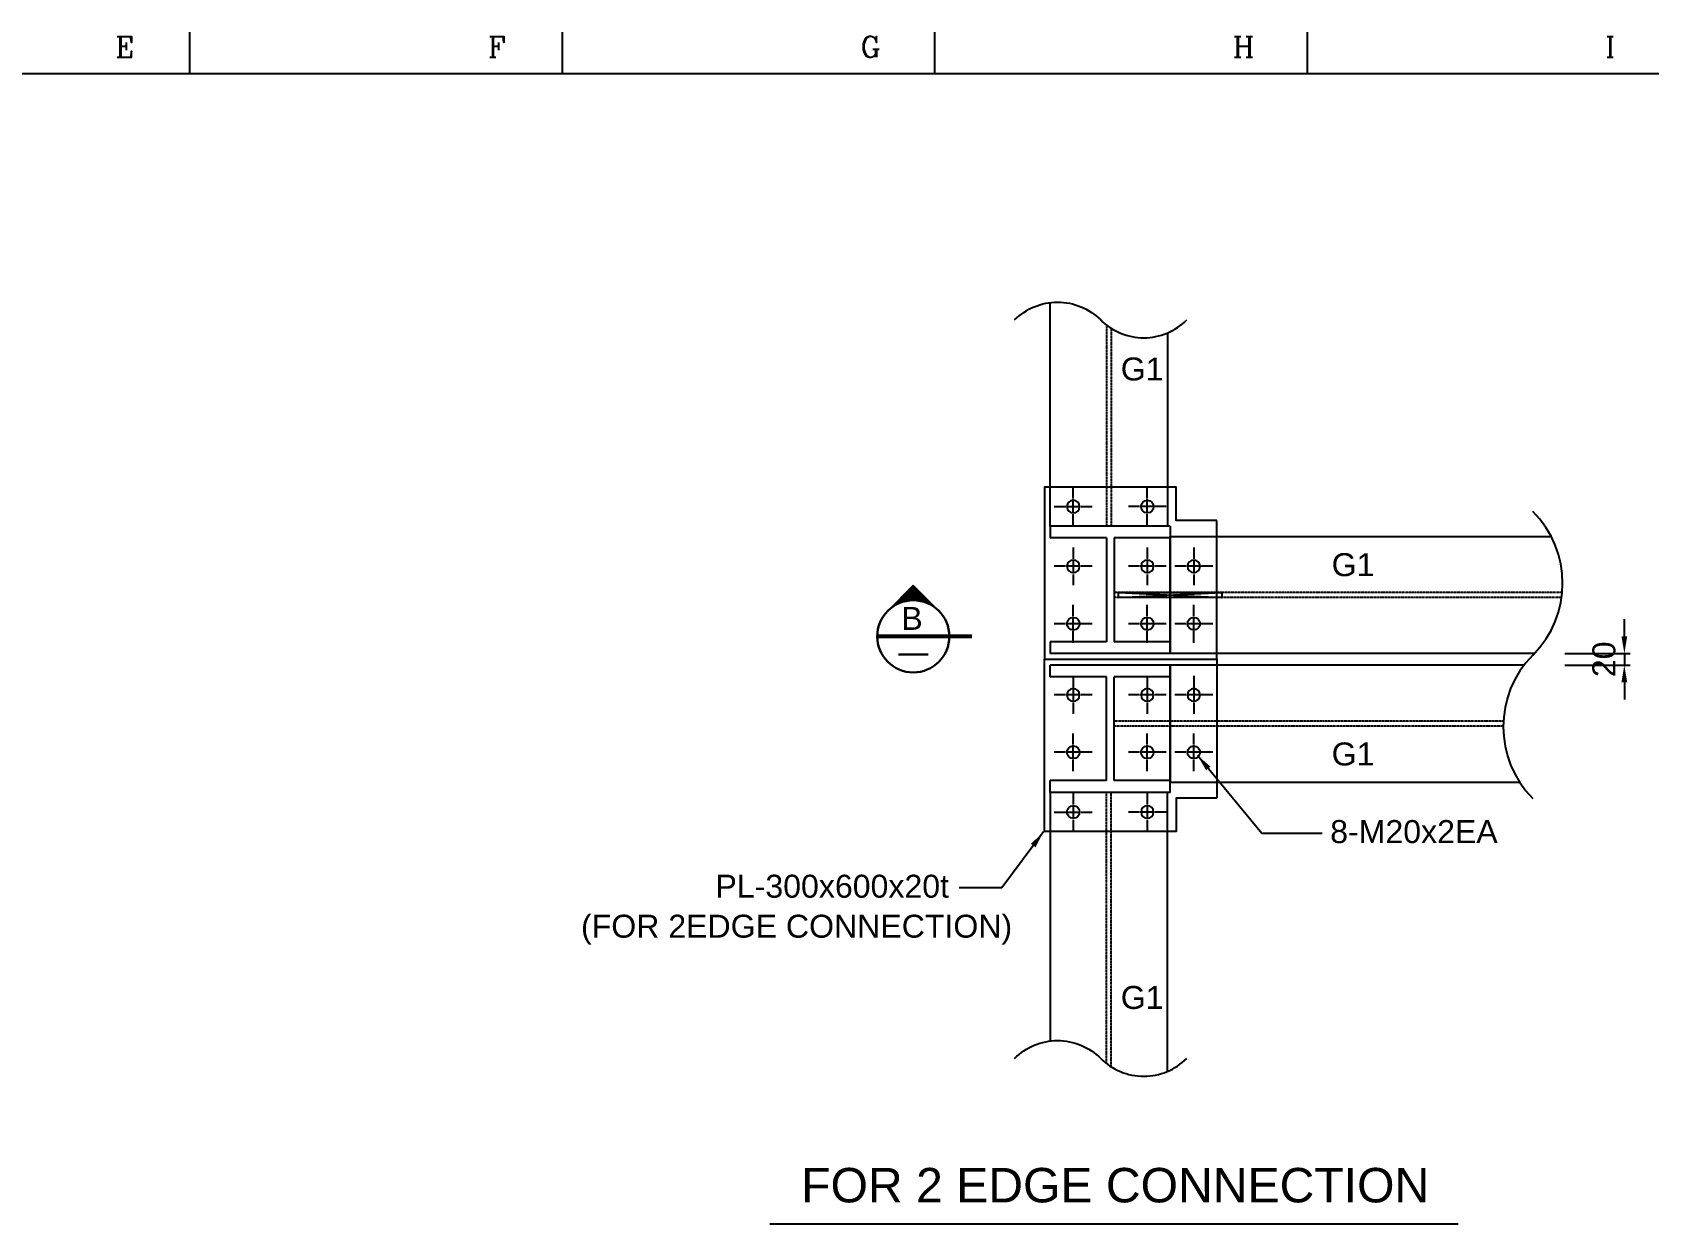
# Model space of a CAD drawing. Header units: millimetres. Extents: x 415966 to 487306, y -108951 to -17325.
# Drawn here: x 443678 to 446494, y -102721 to -100645 of the extents above; entities that cross this region are included whole.
import ezdxf
from ezdxf.enums import TextEntityAlignment as Align

# ---------------------------------------------------------------- set-up
doc = ezdxf.new("R2010")
doc.units = ezdxf.units.MM
doc.header["$LTSCALE"] = 2
for name, pattern in [('CENTER', [2, 1.25, -0.25, 0.25, -0.25]), ('CENTER1', [23.5, 20, -1.25, 1, -1.25]), ('HIDDEN', [0.375, 0.25, -0.125])]:
    doc.linetypes.add(name, pattern=pattern)
doc.layers.get('Defpoints').update_dxf_attribs({"color": 250})
for name, color, linetype in [('C_BLOCK', 7, 'Continuous'), ('C_CEN', 1, 'CENTER'), ('C_GIRDER', 2, 'Continuous'), ('C_TEXT_01', 2, 'Continuous'), ('CEN', 1, 'CENTER1'), ('DIM-SCALE', 7, 'Continuous'), ('finish', 1, 'Continuous'), ('TAN-TIT', 30, 'Continuous'), ('TITLE', 7, 'Continuous')]:
    doc.layers.add(name, color=color, linetype=linetype)
doc.styles.add('Arial', font='arial.ttf')
doc.styles.add('COM', font='COMPLEX', dxfattribs={"height": 5})
doc.dimstyles.new('일반도면_0010', dxfattribs={"dimtxt": 40, "dimasz": 30, "dimexe": 10, "dimexo": 50, "dimgap": 15, "dimtad": 1, "dimdec": 0, "dimzin": 0, "dimdsep": 46, "dimtxsty": 'Arial', "dimcen": -50, "dimclrd": 7, "dimclre": 7, "dimclrt": 2, "dimadec": 8, "dimazin": 0, "dimtfac": 1, "dimtdec": 0, "dimtix": 1, "dimtmove": 2, "dimatfit": 3, "dimfxl": 1, "dimtolj": 1, "dimtzin": 0, "dimarcsym": 0})

# ---------------------------------------------------------------- blocks, each defined once
blk = doc.blocks.new('BORDER')
at = {"layer": 'TAN-TIT'}
for p, q in [((6986.965517234989, 16468.00000000038), (6986.965517234989, 16612.20689655095)), ((8284.827586206608, 16468.00000000038), (8284.827586206608, 16612.20689655095)), ((9582.689655171242, 16468.00000000038), (9582.689655171242, 16612.20689655095)), ((10880.55172413588, 16468.00000000038), (10880.55172413588, 16612.20689655095)), ((23282.34482758632, 16468.00000000038), (497.6551724136807, 16468.00000000038))]:
    blk.add_line(p, q, dxfattribs=at)
at = {"layer": 'TAN-TIT', "style": 'COM'}
for s, p in [('E', (6727.393103447743, 16525.68275862111)), ('F', (8025.255172410514, 16525.68275862111)), ('G', (9323.117241375148, 16525.68275862111)), ('H', (10620.97931033978, 16525.68275862111)), ('I', (11918.84137930255, 16525.68275862111))]:
    blk.add_text(s, height=72.10344827586206, dxfattribs=at).set_placement(p)
blk = doc.blocks.new('A$C7FD04E7D')
at = {"layer": 'C_GIRDER'}
for p, q in [((0, 222), (209, 222)), ((0, 222), (0, 201.4000000000024)), ((0, 201.3999999999987), (97.99999999994179, 201.3999999999951)), ((97.99999999994179, 201.3999999999987), (97.99999999994179, 20.60000000000582)), ((111.0000000000582, 201.3999999999951), (209, 201.3999999999987)), ((111.0000000000582, 201.3999999999987), (111.0000000000582, 20.60000000000582)), ((209, 222), (209, 201.3999999999987)), ((0, 20.60000000000218), (97.99999999994179, 20.60000000000582)), ((0, 20.60000000000218), (0, 0)), ((0, 0), (209, 0)), ((111.0000000000582, 20.60000000000582), (209, 20.60000000000218)), ((209, 20.60000000000218), (209, 0))]:
    blk.add_line(p, q, dxfattribs=at)
blk = doc.blocks.new('*D444')
at = {"layer": 'Defpoints', "color": 0}
for p in [(446297.9629836299, -101727.6707539318), (446297.9629836299, -101747.6707539318), (446451.8362440903, -101747.6707539318)]:
    blk.add_point(p, dxfattribs=at)
at = {"layer": 'DIM-SCALE', "color": 7, "lineweight": -2}
for p, q in [((446451.8362440903, -101697.6707539318), (446451.8362440903, -101667.6707539318)), ((446347.9629836299, -101727.6707539318), (446461.8362440903, -101727.6707539318)), ((446451.8362440903, -101727.6707539318), (446451.8362440903, -101747.6707539318)), ((446347.9629836299, -101747.6707539318), (446461.8362440903, -101747.6707539318)), ((446451.8362440903, -101777.6707539318), (446451.8362440903, -101807.6707539318))]:
    blk.add_line(p, q, dxfattribs=at)
at = {"layer": 'DIM-SCALE', "color": 7}
for points in [[(446446.8362440903, -101697.6707539318), (446456.8362440903, -101697.6707539318), (446451.8362440903, -101727.6707539318)], [(446446.8362440903, -101777.6707539318), (446456.8362440903, -101777.6707539318), (446451.8362440903, -101747.6707539318)]]:
    blk.add_solid(points, dxfattribs=at)
at = {"layer": 'DIM-SCALE', "color": 2, "insert": (446416.4133245815, -101737.6707539317), "char_height": 40, "attachment_point": 5, "rotation": 90, "style": 'Arial'}
blk.add_mtext('\\A1;20', dxfattribs=at)
blk = doc.blocks.new('A$C3695130B')
at = {"layer": 'C_TEXT_01'}
blk.add_circle((0, 0), 11, dxfattribs=at)
at = {"layer": 'CEN', "ltscale": 0.5}
for p, q in [((0, -33), (0, 33)), ((33, 0), (-33, 0))]:
    blk.add_line(p, q, dxfattribs=at)

msp = doc.modelspace()

# ---------------------------------------------------------------- linework, layer by layer
msp.add_line((444963.246918657, -102720.8668986894), (446162.270111147, -102720.8668986894))
at = {"layer": 'C_BLOCK', "color": 1, "linetype": 'Continuous', "lineweight": 13}
for p, q in [((445212.9643144578, -101608.7750396459), (445168.0214573153, -101653.7178967888)), ((445191.970028744, -101638.4357539317), (445187.6407430297, -101634.1064682174)), ((445193.2114573157, -101637.9957539317), (445188.4814573153, -101633.2736110745)), ((445194.4764573154, -101637.5950396459), (445189.3064573155, -101632.4328967888)), ((445195.7571716009, -101637.2178967888), (445190.1393144586, -101631.6078967888)), ((445197.0693144583, -101636.8643253602), (445190.9721716008, -101630.7671825031)), ((445198.4050287436, -101636.5343253602), (445191.8050287439, -101629.9421825031)), ((445199.7564573156, -101636.2200396459), (445192.6536001725, -101629.1014682174)), ((445201.1471716011, -101635.9450396459), (445193.4786001722, -101628.2607539317)), ((445202.5614573153, -101635.6857539317), (445194.3114573153, -101627.4357539317)), ((445203.999314458, -101635.4657539317), (445195.1521716014, -101626.5950396459)), ((445205.4764573154, -101635.2614682174), (445195.9771716007, -101625.770039646)), ((445206.9693144582, -101635.0964682174), (445196.8178858868, -101624.9371825031)), ((445208.5250287437, -101634.9786110745), (445197.6428858869, -101624.0964682174)), ((445210.0964573155, -101634.8921825031), (445198.4757430296, -101623.2714682174)), ((445211.6993144582, -101634.8293253602), (445199.3164573152, -101622.4307539317)), ((445213.3650287435, -101634.8293253602), (445200.1414573154, -101621.6057539317)), ((445215.0621716006, -101634.8528967888), (445200.982171601, -101620.7728967888)), ((445216.8064573155, -101634.9236110745), (445201.8071716008, -101619.9321825031)), ((445218.6136001725, -101635.0728967888), (445202.6400287439, -101619.1071825031)), ((445220.4836001721, -101635.2771825031), (445203.48074303, -101618.2664682174)), ((445222.4164573153, -101635.5364682174), (445204.3057430292, -101617.4414682174)), ((445224.4121716012, -101635.8664682174), (445205.1464573153, -101616.6007539317)), ((445226.5021716011, -101636.2828967888), (445205.9793144584, -101615.7600396459)), ((445228.6864573153, -101636.8093253602), (445206.8121716006, -101614.9350396459)), ((445230.9964573149, -101637.4457539316), (445207.6528858867, -101614.1021825031)), ((445233.4557430296, -101638.2393253602), (445208.4778858869, -101613.2614682174)), ((445236.1114573152, -101639.2371825031), (445209.3107430296, -101612.4364682174)), ((445239.0186001722, -101640.4786110745), (445210.1436001722, -101611.5957539317)), ((445242.2714573153, -101642.0657539317), (445210.9764573154, -101610.7707539317)), ((445246.192171601, -101644.3207539316), (445211.817171601, -101609.9378967888)), ((445251.786457315, -101648.2493253602), (445212.6421716007, -101609.0971825031)), ((445256.9171716011, -101652.7278967888), (445212.9643144578, -101608.7750396459)), ((445168.0214573153, -101653.7178967888), (445166.4893144582, -101655.3521825031)), ((445168.4771716007, -101653.2778967888), (445168.4771716007, -101653.270039646)), ((445169.3178858868, -101652.4450396459), (445169.3178858868, -101652.4371825031)), ((445170.1821716008, -101651.6357539317), (445170.1428858869, -101651.5964682174)), ((445171.0464573157, -101650.8421825031), (445170.9757430296, -101650.7714682174)), ((445171.9264573156, -101650.0643253602), (445171.8164573152, -101649.9307539317)), ((445172.8457430293, -101649.3021825031), (445172.6414573154, -101649.1057539317)), ((445173.749314458, -101648.5400396459), (445173.482171601, -101648.2728967888)), ((445174.692171601, -101647.8171825031), (445174.3071716008, -101647.4321825031)), ((445175.635028744, -101647.1021825031), (445175.1400287439, -101646.6071825031)), ((445176.6171716013, -101646.4028967888), (445175.98074303, -101645.7664682174)), ((445177.5836001727, -101645.7114682174), (445176.8057430292, -101644.9414682174)), ((445178.5893144578, -101645.0593253602), (445177.6464573153, -101644.1086110745)), ((445179.6107430299, -101644.3993253602), (445178.4714573155, -101643.2678967888)), ((445180.6400287439, -101643.7707539317), (445179.3043144582, -101642.4428967888)), ((445181.6850287438, -101643.1500396459), (445180.1528858867, -101641.6021825031)), ((445182.7614573155, -101642.5528967888), (445180.9778858869, -101640.7614682174)), ((445183.8457430293, -101641.9714682174), (445181.8107430296, -101639.9364682174)), ((445184.9536001728, -101641.4136110745), (445182.6436001722, -101639.0957539317)), ((445186.0693144583, -101640.8636110745), (445183.4764573154, -101638.2707539317)), ((445187.2164573156, -101640.3450396459), (445184.317171601, -101637.4378967888)), ((445188.3636001725, -101639.8343253602), (445185.1421716007, -101636.5971825031)), ((445189.550028744, -101639.3393253602), (445185.9750287439, -101635.7721825031)), ((445190.7521716011, -101638.8678967888), (445186.807885887, -101634.9314682174))]:
    msp.add_line(p, q, dxfattribs=at)
at = {"layer": 'C_BLOCK', "color": 3, "linetype": 'Continuous', "lineweight": 53}
msp.add_line((445315.107171601, -101697.6707539317), (445150.107171601, -101697.6707539317), dxfattribs=at)
at = {"layer": 'C_BLOCK', "color": 2, "linetype": 'Continuous', "lineweight": 30}
msp.add_line((445187.2526478235, -101729.0927777265), (445238.6812192517, -101729.0927777265), dxfattribs=at)
msp.add_circle((445212.9669335372, -101697.6681348794), 62.85714285085716, dxfattribs=at)
at = {"layer": 'C_BLOCK', "color": 1, "linetype": 'Continuous', "lineweight": 13}
msp.add_arc((445212.9669335372, -101697.6681348794), 62.85714285085716, 44.43655277563438, 137.6888916674748, dxfattribs=at)
at = {"layer": 'C_CEN', "linetype": 'Continuous'}
for points in [[(445389.4373190878, -101146.4697137013, -0.4142135623806978), (445539.4373190871, -101146.4697136995, 0.4142135623806979), (445689.437319089, -101146.4697136995)], [(445389.4373190878, -102432.9459356033, -0.4142135623806978), (445539.4373190871, -102432.9459356015, 0.4142135623806979), (445689.437319089, -102432.9459356015)]]:
    msp.add_lwpolyline(points, format="xyb", dxfattribs=at)
for centre, start, end in [((446167.5593839991, -101605.1995466532), 315.0000000005883, 44.99999999941166), ((446417.5593839991, -101855.1995466532), 135.0000000005883, 224.9999999994117)]:
    msp.add_arc(centre, 176.7766952966369, start, end, dxfattribs=at)
at = {"layer": 'C_GIRDER', "linetype": 'HIDDEN'}
for p, q in [((445549.4608399789, -101158.0583511912), (445549.4608399789, -101505.6707539316)), ((445557.9608399789, -101161.2494848487), (445557.9608399789, -101505.6707539316)), ((446343.5902688872, -101621.4207539295), (445562.7108399803, -101621.4207539293)), ((446342.5989849778, -101629.9207539295), (445562.7108399803, -101629.9207539293)), ((446241.0533636685, -101845.4207539338), (445562.7108399804, -101845.420753934)), ((446240.7873141204, -101853.9207539338), (445562.7108399803, -101853.920753934)), ((445549.460839979, -102441.7794441929), (445549.4608399789, -101969.6707539317)), ((445557.9608399789, -102447.7257067507), (445557.9608399789, -101969.6707539317))]:
    msp.add_line(p, q, dxfattribs=at)
at = {"layer": 'C_GIRDER'}
for p, q in [((445660.7108399803, -101523.6707539317), (445660.7108399803, -101727.6707539317)), ((445660.7108399803, -101523.6707539317), (445660.7108399803, -101727.6707539317)), ((445660.7108399803, -101951.6707539317), (445660.7108399803, -101747.6707539317)), ((445660.7108399803, -101951.6707539317), (445660.7108399803, -101747.6707539317))]:
    msp.add_line(p, q, dxfattribs=at)
for points in [[(445655.7108399812, -101169.1758878814), (445655.7108399812, -101505.6707539309), (445451.7108399812, -101505.6707539323), (445451.7108399812, -101116.1699666465)], [(446295.1404025175, -101727.6707539317), (445660.7108399803, -101727.6707539317), (445660.7108399789, -101523.6707539317), (446324.4129971464, -101523.6707539317)], [(446277.2470226911, -101747.6707539317), (445660.7108399803, -101747.6707539317), (445660.7108399789, -101951.6707539317), (446269.4266524161, -101951.6707539317)], [(445655.7108399812, -102455.6521097834), (445655.7108399812, -101969.6707539324), (445451.7108399812, -101969.670753931), (445451.7108399812, -102402.6461885485)]]:
    msp.add_lwpolyline(points, dxfattribs=at)
at = {"layer": 'C_GIRDER', "color": 6}
for points in [[(445741.7108399789, -101495.6707539309), (445670.7108399803, -101495.6707539309), (445670.7108399803, -101437.6707539317), (445441.7108399789, -101437.6707539317), (445441.7108399789, -101737.6707539317), (445741.7108399789, -101737.6707539317), (445741.7108399789, -101495.6707539309)], [(445741.7108399789, -101979.6707539324), (445670.7108399803, -101979.6707539324), (445670.7108399803, -102037.6707539317), (445441.7108399789, -102037.6707539317), (445441.7108399789, -101737.6707539317), (445741.7108399789, -101737.6707539317), (445741.7108399789, -101979.6707539324)]]:
    msp.add_lwpolyline(points, dxfattribs=at)
at = {"layer": 'finish'}
for p, q in [((445570.7108399642, -101621.4207539293), (445750.7108399642, -101629.9207539294)), ((445570.7108399642, -101629.9207539294), (445750.7108399642, -101621.4207539293))]:
    msp.add_line(p, q, dxfattribs=at)
msp.add_lwpolyline([(445570.7108399642, -101629.9207539294), (445570.7108399642, -101621.4207539293), (445750.7108399642, -101621.4207539293), (445750.7108399642, -101629.9207539294)], close=True, dxfattribs=at)

# ---------------------------------------------------------------- block references
at = {"xscale": 0.5, "yscale": 0.5, "zscale": 0.5}
msp.add_blockref('BORDER', (440459.3015940094, -108951.4534913845), dxfattribs=at)
at = {"layer": 'C_GIRDER', "xscale": -1}
for name, p in [('A$C3695130B', (445491.7108399792, -101471.6707539317)), ('A$C7FD04E7D', (445660.7108399803, -101727.6707539309))]:
    msp.add_blockref(name, p, dxfattribs=at)
at = {"layer": 'C_GIRDER'}
for p in [(445620.710839982, -101471.6707539317), (445491.7108399785, -101675.6707539317), (445620.7108399813, -101675.6707539317), (445701.7108399813, -101675.6707539317), (445491.7108399785, -101899.6707539331), (445620.7108399813, -101899.6707539331), (445701.7108399813, -101899.6707539331)]:
    msp.add_blockref('A$C3695130B', p, dxfattribs=at)
at = {"layer": 'C_GIRDER', "xscale": -1, "rotation": 180}
for p in [(445491.7108399785, -101575.6707539302), (445620.7108399813, -101575.6707539302), (445701.7108399813, -101575.6707539302), (445491.7108399785, -101799.6707539317), (445620.7108399813, -101799.6707539317), (445701.7108399813, -101799.6707539317), (445620.710839982, -102003.6707539317)]:
    msp.add_blockref('A$C3695130B', p, dxfattribs=at)
at = {"layer": 'C_GIRDER', "rotation": 180}
for name, p in [('A$C7FD04E7D', (445660.7108399803, -101747.6707539324)), ('A$C3695130B', (445491.7108399792, -102003.6707539317))]:
    msp.add_blockref(name, p, dxfattribs=at)

# ---------------------------------------------------------------- texts
at = {"layer": 'C_BLOCK', "color": 2, "linetype": 'Continuous', "lineweight": 30, "style": 'Arial'}
msp.add_text('B', height=39.99993600000001, dxfattribs=at).set_placement((445210.7134025133, -101666.3935954463), align=Align.MIDDLE_CENTER)
at = {"layer": 'C_TEXT_01', "style": 'Arial'}
for s, p in [('G1', (445574.4666623547, -101251.8757722136)), ('G1', (445941.9108662598, -101592.7878127554)), ('G1', (445941.9108662598, -101922.5536951079)), ('8-M20x2EA', (445939.3222950867, -102057.7542025534)), ('PL-300x600x20t', (444868.2827336735, -102152.9501605095)), ('(FOR 2EDGE CONNECTION)', (444634.0457456828, -102222.6271965179)), ('G1', (445574.4666623547, -102346.8228082963))]:
    msp.add_text(s, height=40, dxfattribs=at).set_placement(p)
at = {"layer": 'TITLE', "color": 3, "ltscale": 10, "style": 'Arial'}
msp.add_text('FOR 2 EDGE CONNECTION', height=60, dxfattribs=at).set_placement((445564.7736056066, -102683.7885106851), align=Align.CENTER)

# ---------------------------------------------------------------- dimensions: what is measured, and where the dimension line sits
at = {"layer": 'DIM-SCALE'}
dim = msp.add_linear_dim(base=(446451.8362440903, -101747.6707539318), p1=(446297.9629836299, -101727.6707539318), p2=(446297.9629836299, -101747.6707539318), angle=270, dimstyle='일반도면_0010', dxfattribs=at)
dim.commit()
dim.dimension.update_dxf_attribs({"geometry": '*D444', "text_midpoint": (446416.4133245815, -101737.6707539317)})

# ---------------------------------------------------------------- leaders
for points in [[(445707.9209556906, -101904.6825852699), (445820.15870408, -102040.8025849343), (445925.5798745294, -102040.8025849343)], [(445439.8325394022, -102038.1281958142), (445367.0199212388, -102135.9985428903), (445292.9119209428, -102135.9985428903)]]:
    msp.add_leader(points, dimstyle='일반도면_0010', dxfattribs=at)

doc.saveas('drawing.dxf')
